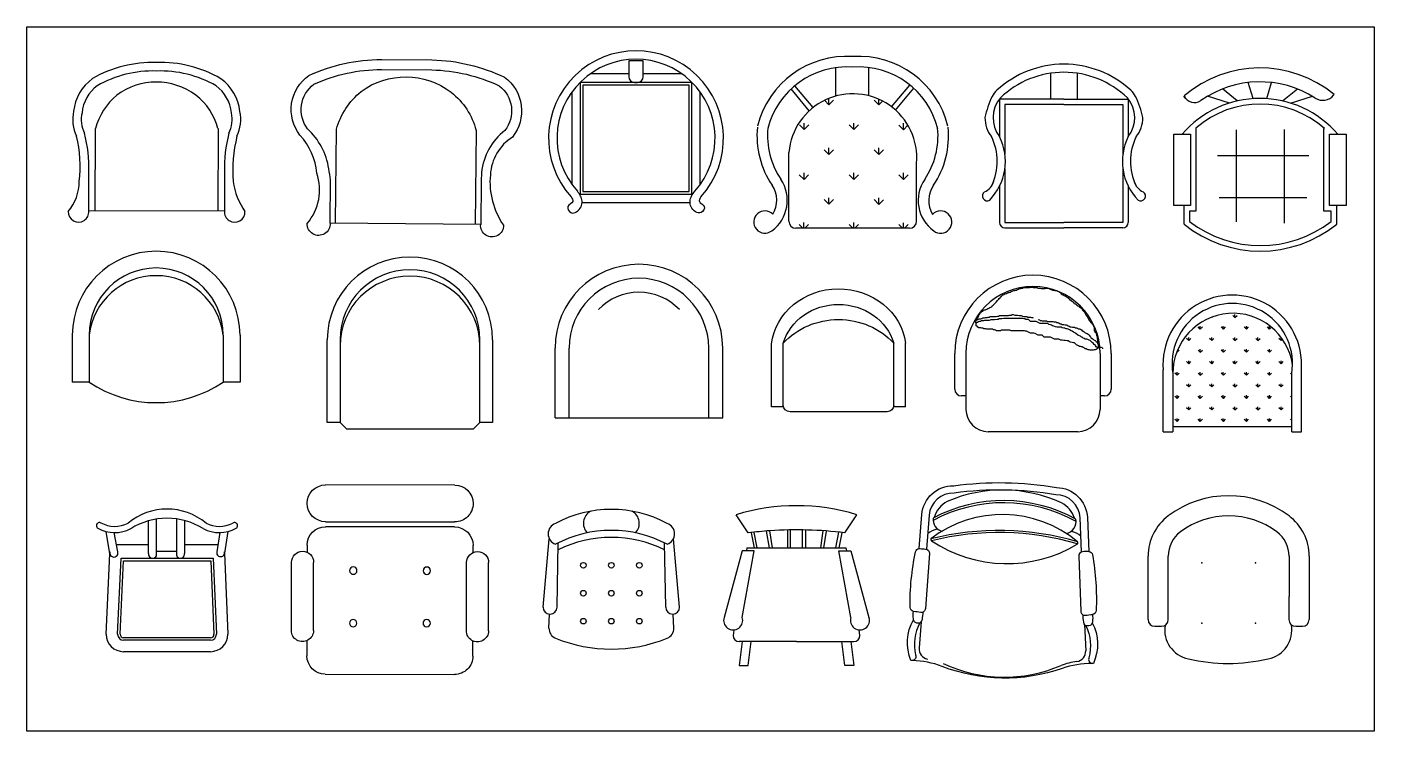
# Model space of a CAD drawing. Extents: x 5683.09 to 5687.91, y 13948.37 to 13950.89.
import ezdxf

# ---------------------------------------------------------------- set-up
doc = ezdxf.new("R2010")
doc.units = 0
doc.header["$MEASUREMENT"] = 0
doc.layers.get('0').update_dxf_attribs({"linetype": 'CONTINUOUS'})
doc.layers.get('Defpoints').update_dxf_attribs({"linetype": 'CONTINUOUS'})
doc.layers.add('www.dwgautocad.com', color=7, linetype='CONTINUOUS')
doc.styles.get("Standard").update_dxf_attribs({"font": 'verdana.ttf'})

# ---------------------------------------------------------------- blocks, each defined once
blk = doc.blocks.new('A$C6706195C')
for p, q in [((244, 553.3), (244, 460.8)), ((340, 553.3), (340, 460.8)), ((292, 460.8), (61.6, 460.8)), ((61.6, 460.8), (61.6, 326.4)), ((80.8, 441.6), (80.8, 264)), ((292, 441.6), (80.8, 441.6)), ((292, 460.8), (522.4, 460.8)), ((292, 441.6), (503.2, 441.6)), ((503.2, 441.6), (503.2, 264)), ((522.4, 460.8), (522.4, 326.4)), ((80.8, 211.2), (80.8, 19.2)), ((503.2, 211.2), (503.2, 19.2)), ((61.6, 148.8), (61.6, 19.2)), ((522.4, 148.8), (522.4, 19.2)), ((80.8, 19.2), (292, 19.2)), ((80.8, 0), (292, 0)), ((503.2, 19.2), (292, 19.2)), ((503.2, 0), (292, 0))]:
    blk.add_line(p, q)
for centre, radius, start, end in [((292, 230.4), 355.2, 90, 132.359), ((292, 230.4), 355.2, 47.641, 90), ((292, 230.4), 326.4, 90, 134.0881), ((292, 230.4), 326.4, 45.9119, 90), ((104.4, 436.1), 76.8, 132.359, 153.6301), ((479.6, 436.1), 76.8, 26.3699, 47.641), ((308.9, 334.7), 305.1, 153.6301, 168.7372), ((148, 393.6), 109.5, 139.3917, 217.875), ((436, 393.6), 109.5, 322.125, 40.6083), ((275.1, 334.7), 305.1, 11.2628, 26.3699), ((119.2, 393.6), 109.5, 179.6237, 217.875), ((464.8, 393.6), 109.5, 322.125, 0.3763), ((-116, 237.6), 198.6, 315.9197, 26.5651), ((-144.8, 237.6), 198.6, 334.2819, 26.5651), ((700, 237.6), 198.6, 153.4349, 224.0803), ((728.8, 237.6), 198.6, 153.4349, 205.7181), ((-15.5, 182.2), 58.4, 293.5177, 345.4593), ((599.5, 182.2), 58.4, 194.5407, 246.4823), ((17.4, 114.2), 17.4, 123.4405, 302.2218), ((17, 114.4), 17, 308.6177, 316.2007), ((567, 114.4), 17, 223.7993, 231.3823), ((566.6, 114.2), 17.4, 237.7782, 56.5595), ((80.8, 19.2), 19.2, 180, 270), ((503.2, 19.2), 19.2, 270, 0)]:
    blk.add_arc(centre, radius, start, end)
blk = doc.blocks.new('A$C35907F85')
at = {"linetype": 'Continuous'}
for p, q in [((81.6, 440), (41.6, 500)), ((401.6, 440), (441.6, 500)), ((161.6, 390), (153.5, 446.7)), ((211.6, 449), (211.6, 390)), ((221.6, 390), (221.6, 449)), ((261.6, 390), (261.6, 449.1)), ((271.6, 449), (271.6, 390)), ((91.6, 440), (101.6, 390)), ((111.6, 390), (101.2, 441.4)), ((151.6, 390), (142.3, 446)), ((321.6, 390), (329.7, 446.3)), ((331.6, 390), (341, 446.1)), ((371.6, 390), (381.6, 441.9)), ((391.6, 440), (381.6, 390)), ((61.6, 380), (1.6, 160)), ((101.6, 380), (61.6, 380)), ((61.6, 160), (101.6, 380)), ((76.9, 390), (75.4, 380.4)), ((77, 390), (406.4, 390)), ((381.6, 380), (421.6, 380)), ((421.6, 160), (381.6, 380)), ((407.8, 380.2), (406.3, 390)), ((421.6, 380), (481.6, 160)), ((34.3, 117.1), (31.6, 100)), ((451.6, 100), (448.8, 118.2)), ((61.6, 80), (51.6, 0)), ((241.6, 80), (51.6, 80)), ((81.6, 0), (91.6, 80)), ((241.6, 80), (431.6, 80)), ((401.6, 0), (391.6, 80)), ((421.6, 80), (431.6, 0)), ((51.6, 0), (81.6, 0)), ((431.6, 0), (401.6, 0))]:
    blk.add_line(p, q, dxfattribs=at)
for centre, radius, start, end in [((241.6, -151.7), 681.7, 72.9385, 107.0615), ((241.6, -835), 1285, 93.9221, 97.1527), ((241.6, -835), 1285, 82.8473, 93.9221), ((31.6, 150), 31.6, 161.5651, 18.435), ((451.6, 150), 31.6, 161.5651, 18.435), ((51.6, 100), 20, 180, 270), ((431.6, 100), 20, 270, 0)]:
    blk.add_arc(centre, radius, start, end, dxfattribs=at)
blk = doc.blocks.new('SEAT1')
for p, q in [((-231, 0), (231, 0)), ((-297, -66), (-297, -66)), ((297, -66), (297, -66)), ((231, -132), (-231, -132)), ((-231, -149.7), (231, -149.7)), ((-297, -241), (-297, -215.7)), ((297, -215.7), (297, -241)), ((-352.7, -521.4), (-352.7, -277.2)), ((-273.5, -521.4), (-273.5, -277.2)), ((273.5, -521.4), (273.5, -277.2)), ((352.7, -521.4), (352.7, -277.2)), ((-298.8, -561.1), (-298.8, -558.3)), ((-297, -611.7), (-297, -557.6)), ((297, -557.6), (297, -611.7)), ((-292.5, -587.4), (-292.5, -587.4)), ((292.5, -587.4), (292.5, -587.4)), ((231, -677.7), (-231, -677.7))]:
    blk.add_line(p, q)
for centre in [(-131.5, -306.6), (131.5, -306.6), (-131.5, -494.5), (131.5, -494.5)]:
    blk.add_circle(centre, 13.2)
for centre, radius, start, end in [((-231, -66), 66, 90, 180), ((231, -66), 66, 0, 90), ((-231, -66), 66, 180, 270), ((231, -66), 66, 270, 0), ((-231, -215.7), 66, 90, 180), ((231, -215.7), 66, 0, 90), ((-313.1, -277.2), 39.6, 0, 180), ((313.1, -277.2), 39.6, 0, 180), ((-313.1, -521.4), 39.6, 180, 0), ((313.1, -521.4), 39.6, 180, 0), ((-231, -611.7), 66, 180, 270), ((231, -611.7), 66, 270, 0)]:
    blk.add_arc(centre, radius, start, end)
blk = doc.blocks.new('A$C5E3A1E56')
at = {"linetype": 'ByBlock'}
blk.add_line((633.4, 192.2), (637.7, 98.3), dxfattribs=at)
for points in [[(18.1, 63.3, -0.09627), (12.5, 63.2, -0.231998), (21.3, 209, -0.057846), (20.9, 212.8, -0.067295), (21.6, 238.7, -0.357831), (9.3, 253.2, -0.055159), (29, 452.3, -0.311689), (41.7, 463.6), (51.3, 585.1, -0.395806), (165.2, 688.6, -0.075688), (533.2, 682.4, -0.395806), (643.6, 575.2), (649.2, 453.6, -0.319527), (661.9, 441.7, -0.055159), (675, 242.1, -0.365681), (661.8, 228, -0.067132), (661.6, 202.1, -0.057846), (661.1, 198.3, -0.231998), (665.1, 52.4, -0.09627), (659.4, 52.6, 0.080776), (553.3, 35, -0.179559), (123.6, 42.2, 0.080776)], [(85.6, 491.5, 0.289446), (607.5, 479.5, 0.341759), (608.6, 488.4, 0.350145), (83.9, 498.8, 0.334274)]]:
    blk.add_lwpolyline(points, format="xyb", close=True, dxfattribs=at)
for points in [[(623, 451.9), (617.4, 574, 0.401727), (531, 656.2, 0.076519), (166.6, 662.3, 0.401727), (77.5, 583), (67.8, 461.6)], [(597.1, 572.1, 0.201603), (550.9, 627.1, 0.212841), (142.1, 632.4, 0.207444), (95.8, 575.1)], [(41.7, 463.6, -0.051469), (44.8, 463.7, -0.004437), (64.8, 461.9, -0.408881), (78.3, 445.8), (64.2, 248.7, -0.429308), (47.3, 235)], [(649.2, 453.6, 0.044325), (646.6, 453.7, 0.004437), (626.5, 452.6, 0.408881), (612.5, 436.9), (620, 239.4, 0.429308), (636.4, 225.2)], [(44.1, 197.7, 0.180592), (29, 83.3, -0.468731), (18.1, 63.3, -0.231998)], [(54.6, 236.1, -0.051085), (51.9, 210.4, -0.179863), (45.7, 198.4, -0.204915), (28.9, 198.7, -0.20387), (21.3, 209, -0.067295)], [(21.3, 209, -0.000267), (21.4, 209.2, -0.232279)], [(47.3, 235, -0.005641), (22, 238.6, -0.006942), (21.6, 238.7, -0.055159)], [(48.8, 202), (41.3, 108.2, 0.382019), (71.6, 68.5)], [(636.4, 225.2, 0.005641), (661.8, 228, 0.365681)], [(637.9, 187.8, -0.180592), (649.2, 73, 0.468731), (659.4, 52.6, 0.231998)]]:
    blk.add_lwpolyline(points, format="xyb", dxfattribs=at)
blk.add_lwpolyline([(661.1, 198.3, -0.20387), (653.1, 188.3, -0.204915), (636.3, 188.5, -0.179863), (630.6, 200.8, -0.051085), (628.7, 226.5, -1.971869)], format="xyb")
for centre, radius, start, end in [((343.6, 94), 533.8, 60.8968, 118.206), ((343.6, 94.7), 540.6, 61.394, 117.8018), ((126, 449.7), 86.2, 102.5944, 128.5727), ((135.6, 568), 44.4, 173.6428, 255.125), ((558.8, 560.9), 44.4, 281.2436, 10.8821), ((326.9, -480.3), 1008.8, 73.7864, 103.9412), ((326.9, -480.6), 1001.6, 73.6757, 103.943), ((564.5, 442.4), 86.2, 49.517, 75.4953), ((600.3, 96.6), 37.5, 279.0057, 2.6369), ((346.4, 516.8), 513.1, 244.7563, 293.3333), ((660.4, -282.6), 346.4, 99.0057, 108.6429)]:
    blk.add_arc(centre, radius, start, end, dxfattribs=at)
blk = doc.blocks.new('A$C14EC108F')
for p, q in [((96.7, 45), (99.7, 340.2)), ((538.5, 335.6), (535.4, 40.4)), ((73.4, 45.2), (74.9, 184.5)), ((560.1, 179.4), (558.6, 40.1)), ((558.6, 40.1), (73.4, 45.2))]:
    blk.add_line(p, q)
for centre, radius, start, end in [((302.1, 146.6), 427.9, 87.5784, 119.5371), ((303.1, 143.3), 400.7, 87.6066, 119.1583), ((330.3, 141.1), 402.7, 59.6984, 91.4891), ((331.4, 144.5), 429.8, 59.3151, 91.4998), ((188.6, 382.8), 167.4, 125.603, 173.235), ((188.6, 382.8), 136.8, 126.1572, 173.9639), ((317, 269.4), 235, 52.4226, 126.3791), ((450.5, 380), 136.8, 4.8378, 52.6445), ((450.5, 380), 167.4, 5.5667, 53.1987), ((331.8, 272.2), 241.8, 129.5979, 163.6721), ((323.1, 280.8), 222.2, 14.2839, 51.8736), ((155, 371.4), 136.2, 166.8102, 205.1279), ((155, 371.4), 105.6, 165.8903, 206.6822), ((483.9, 368), 105.6, 332.1195, 12.9114), ((483.9, 368), 136.2, 333.6738, 11.9915), ((-384.4, 210.6), 428.6, 352.0358, 13.8971), ((-424.7, 203.8), 500, 357.7852, 13.9067), ((1060, 188.3), 500, 164.895, 181.0165), ((1112.4, 178.3), 522.7, 165.6815, 183.5987), ((-126.9, 153), 167, 319.4595, 359.4009), ((833.4, 176.7), 244.6, 187.3347, 214.5877), ((36.7, 42.6), 36.8, 177.0363, 4.084), ((595.2, 36.7), 36.8, 174.7177, 1.7654)]:
    blk.add_arc(centre, radius, start, end)
blk = doc.blocks.new('A$C006A1356')
blk.add_lwpolyline([(139, 49.4, -1.063474), (57.4, 48.5, 0.263984), (92, 228.3, 0.16326), (31.2, 364.5, -0.428242), (63.6, 577.9, -0.10714), (323.8, 635.2), (503.8, 633.6, -0.10714), (763, 571.7, -0.428242), (791.6, 357.6, 0.237282), (712.6, 222.8, 0.177013), (759.7, 42.2, -1.063474), (678.1, 44.6)], format="xyb", close=True)
for points in [[(139, 49.4), (140.4, 204.2, 0.019515), (134.7, 244, 0.167194), (58.6, 387.4, -0.416735), (81.6, 546.9, -0.105594), (323.7, 599.5), (503.3, 597.9, -0.105594), (744.4, 541, -0.416735), (764.6, 381.1, 0.203317), (681.2, 230.9), (679.5, 199.4), (678.1, 44.6)], [(158.6, 49.2), (161.6, 385.7, -0.149782), (250.2, 520.7, -0.334384), (572.3, 517.8, -0.165503), (661.6, 381.2), (658.5, 44.7)]]:
    blk.add_lwpolyline(points, format="xyb")
blk = doc.blocks.new('A$C207E65D2')
at = {"linetype": 'ByBlock'}
for p, q in [((338.5, 544.5), (287.2, 544.5)), ((287.2, 544.5), (287.2, 487.6)), ((338.5, 487.6), (338.5, 544.5)), ((287.2, 497.6), (148.2, 497.6)), ((477.5, 497.6), (338.5, 497.6)), ((512.8, 467.6), (112.8, 467.6)), ((112.8, 467.6), (112.8, 67.6)), ((502.8, 457.6), (122.8, 457.6)), ((122.8, 457.6), (122.8, 77.6)), ((307.2, 467.6), (318.5, 467.6)), ((502.8, 77.6), (502.8, 457.6)), ((512.8, 67.6), (512.8, 467.6)), ((82.8, 432.2), (82.8, 103)), ((542.8, 103), (542.8, 432.2)), ((112.8, 67.6), (512.8, 67.6)), ((122.8, 77.6), (502.8, 77.6)), ((119.7, 37.6), (506, 37.6))]:
    blk.add_line(p, q, dxfattribs=at)
for centre, radius, start, end in [((312.8, 267.6), 312.8, 317.9416, 222.0584), ((312.8, 267.6), 282.8, 317.9416, 222.0584), ((307.2, 487.6), 20, 180, 270), ((318.5, 487.6), 20, 270, 0)]:
    blk.add_arc(centre, radius, start, end, dxfattribs=at)
for points in [[(80.6, 58.1), (86.2, 41.2), (68.8, 23.8), (79.8, 1.7), (116.1, 22.2), (114, 60.8), (102.8, 78.1)], [(545.1, 58.1), (539.5, 41.2), (556.9, 23.8), (545.8, 1.7), (509.6, 22.2), (511.7, 60.8), (522.8, 78.1)]]:
    blk.add_spline(points, degree=3, dxfattribs=at)
blk = doc.blocks.new('A$C6F794BB8')
for p, q in [((186.4, 351.5), (186.4, 468.7)), ((214.9, 351.5), (214.9, 474.8)), ((286.1, 475), (286.1, 351.5)), ((314.5, 468.9), (314.5, 351.7)), ((47.8, 349.9), (34.8, 429.9)), ((76.3, 356.8), (63.2, 426.2)), ((441.5, 426.2), (430, 356.8)), ((469.9, 429.9), (458.5, 352.2)), ((34.8, 62.2), (47.8, 349.9)), ((71.1, 384.1), (186.4, 384.1)), ((214.9, 359.3), (286.1, 359.3)), ((314.5, 384.1), (434.5, 384.1)), ((458.5, 352.2), (469.9, 62.2)), ((75.6, 62.6), (88.7, 334.4)), ((84.5, 62.2), (97.1, 325.5)), ((88.7, 334.4), (417.6, 334.4)), ((97.1, 325.5), (409.1, 325.5)), ((409.1, 325.5), (420.2, 62.2)), ((417.6, 334.4), (429, 62.5)), ((407.7, 49.7), (96.9, 49.7)), ((407.7, 40.8), (96.9, 40.8)), ((407.7, 0), (96.9, 0))]:
    blk.add_line(p, q)
for centre, radius, start, end in [((252.3, 291.5), 218.8, 50.3459, 129.6541), ((11, 451.1), 11.1, 56.5726, 237.7215), ((65.3, 551), 124.8, 241.1173, 297.5141), ((65.3, 551), 102.6, 240.9211, 297.5141), ((252.4, 234.9), 242.7, 57.7982, 122.3311), ((439.4, 551), 124.8, 242.4859, 298.8827), ((439.4, 551), 102.6, 242.4859, 298.022), ((493.7, 451.1), 11.1, 302.2785, 123.4274), ((62.1, 353.3), 14.6, 166.2748, 13.7252), ((200.7, 348.6), 14.5, 168.6748, 11.3252), ((300.3, 348.6), 14.5, 168.8014, 12.2085), ((444.2, 354.5), 14.4, 170.8614, 9.1386), ((96.9, 62.2), 62.2, 180, 270), ((96.9, 62.2), 21.3, 180, 270), ((96.9, 62.2), 12.4, 180, 270), ((407.7, 62.2), 62.2, 270, 0), ((407.7, 62.2), 21.3, 270, 0)]:
    blk.add_arc(centre, radius, start, end)
at = {"ltscale": 50}
blk.add_arc((408.6, 61.3), 11.6, 265.7429, 4.2571, dxfattribs=at)
blk = doc.blocks.new('A$C18E95CFB')
at = {"linetype": 'ByBlock'}
for p, q in [((0, 22.7), (0, 318.5)), ((45.5, 318.5), (45.5, 22.7)), ((546, 22.7), (546, 318.5)), ((591.5, 318.5), (591.5, 22.7)), ((45.5, 22.7), (0, 22.7)), ((45.5, 22.7), (68.2, 0)), ((523.2, 0), (546, 22.7)), ((591.5, 22.7), (546, 22.7)), ((68.2, 0), (523.2, 0))]:
    blk.add_line(p, q, dxfattribs=at)
for centre, radius in [((295.7, 318.5), 295.8), ((295.7, 318.5), 250.2), ((295.7, 295.7), 250.2)]:
    blk.add_arc(centre, radius, 0, 180, dxfattribs=at)
blk = doc.blocks.new('*X9')
at = {"color": 0}
for p, q in [((3.2527, 7.6368), (3.2527, 7.6549)), ((3.3941, 7.6368), (3.3941, 7.6524)), ((3.2527, 7.6368), (3.2401, 7.6493)), ((3.2527, 7.6368), (3.2659, 7.65)), ((3.3941, 7.6368), (3.3809, 7.65)), ((3.3941, 7.6368), (3.4047, 7.6473)), ((3.182, 7.566), (3.1687, 7.5793)), ((3.182, 7.566), (3.182, 7.5848)), ((3.182, 7.566), (3.1952, 7.5793)), ((3.3234, 7.566), (3.3101, 7.5793)), ((3.3234, 7.566), (3.3234, 7.5848)), ((3.3234, 7.566), (3.3367, 7.5793)), ((3.4648, 7.566), (3.4516, 7.5793)), ((3.4648, 7.566), (3.4648, 7.5848)), ((3.4648, 7.566), (3.4772, 7.5784)), ((3.2527, 7.4953), (3.2394, 7.5086)), ((3.2527, 7.4953), (3.2527, 7.5141)), ((3.2527, 7.4953), (3.2659, 7.5086)), ((3.3941, 7.4953), (3.3809, 7.5086)), ((3.3941, 7.4953), (3.3941, 7.5141)), ((3.3941, 7.4953), (3.4074, 7.5086)), ((3.182, 7.4246), (3.1687, 7.4379)), ((3.182, 7.4246), (3.182, 7.4434)), ((3.182, 7.4246), (3.1952, 7.4379)), ((3.3234, 7.4246), (3.3101, 7.4379)), ((3.3234, 7.4246), (3.3234, 7.4434)), ((3.3234, 7.4246), (3.3367, 7.4379)), ((3.4648, 7.4246), (3.4516, 7.4379)), ((3.4648, 7.4246), (3.4648, 7.4434)), ((3.4648, 7.4246), (3.4781, 7.4379)), ((3.2527, 7.3539), (3.2394, 7.3672)), ((3.2527, 7.3539), (3.2527, 7.3727)), ((3.2527, 7.3539), (3.2659, 7.3672)), ((3.3941, 7.3539), (3.3809, 7.3672)), ((3.3941, 7.3539), (3.3941, 7.3727)), ((3.3941, 7.3539), (3.4074, 7.3672)), ((3.1792, 7.286), (3.1687, 7.2965)), ((3.182, 7.286), (3.182, 7.3019)), ((3.1847, 7.286), (3.1952, 7.2965)), ((3.3206, 7.286), (3.3101, 7.2965)), ((3.3234, 7.286), (3.3234, 7.3019)), ((3.3262, 7.286), (3.3367, 7.2965)), ((3.4621, 7.286), (3.4516, 7.2965)), ((3.4648, 7.286), (3.4648, 7.3019)), ((3.4676, 7.286), (3.4781, 7.2965))]:
    blk.add_line(p, q, dxfattribs=at)
blk = doc.blocks.new('A$C3C7A08B4')
for p, q in [((306.1, 501.4), (309.1, 605.4)), ((424.5, 499.1), (427.5, 600.7)), ((210.3, 451.7), (147.2, 531.5)), ((224.1, 462.8), (160.8, 542.8)), ((505.1, 457.1), (573, 533.4)), ((518.4, 445.4), (586, 521.5)), ((125.9, 58.6), (133.1, 304.9)), ((582.7, 45.3), (588.7, 252.6)), ((556.8, 20.9), (150.4, 32.7))]:
    blk.add_line(p, q)
for centre, radius, start, end in [((339.8, 314.3), 328.1, 84.4659, 164.5011), ((384, 313), 328.1, 12.1697, 92.2049), ((339.8, 314.3), 290.3, 83.9611, 164.5011), ((384, 313), 290.3, 12.1697, 92.7097), ((360.9, 278.7), 229.3, 353.4518, 173.4518), ((337.9, 358.6), 317.5, 172.7999, 212.2917), ((337.9, 358.6), 279.7, 172.7999, 212.2917), ((388.5, 357.1), 279.7, 324.3791, 3.8709), ((388.5, 357.1), 317.5, 324.3791, 3.8709), ((-11.2, 137), 133.7, 304.05, 32.7994), ((724, 115.6), 133.7, 143.8714, 232.6209), ((-11.2, 137), 95.9, 327.0183, 32.7994), ((724, 115.6), 95.9, 143.8714, 209.6526), ((39.8, 58.1), 39.8, 42.1923, 306.9043), ((151.1, 57.9), 25.2, 178.3354, 268.3354), ((668.6, 39.8), 39.8, 229.7665, 134.4785), ((557.5, 46.1), 25.2, 268.3354, 358.3354)]:
    blk.add_arc(centre, radius, start, end)
at = {"xscale": 1260, "yscale": 1260, "zscale": 1260, "rotation": 358.335409122117}
blk.add_blockref('*X9', (-4095.1, -9028.1), dxfattribs=at)
at = {"flags": 9}
for tag in ['XSIZE', 'YSIZE', 'ZSIZE']:
    blk.add_attdef(tag, (275.9, 293), '', height=0.5, rotation=90, dxfattribs=at)
blk = doc.blocks.new('A$C2ABB0641')
at = {"linetype": 'ByBlock'}
for p, q in [((173.9, 409.1), (172.8, 410.3)), ((173.9, 409.1), (176.4, 411.6)), ((173.9, 409.1), (173.9, 410.7)), ((256.6, 409.1), (248.8, 416.9)), ((256.6, 409.1), (256.6, 420.1)), ((256.6, 409.1), (264.3, 416.9)), ((91.3, 326.5), (91.3, 337.5)), ((132.6, 367.8), (124.9, 375.6)), ((132.6, 367.8), (132.6, 378.8)), ((132.6, 367.8), (140.4, 375.6)), ((173.9, 326.5), (173.9, 337.5)), ((215.3, 367.8), (207.5, 375.6)), ((215.2, 367.8), (215.2, 378.8)), ((215.3, 367.8), (223, 375.6)), ((256.6, 326.5), (256.6, 337.5)), ((297.9, 367.8), (290.1, 375.6)), ((297.9, 367.8), (297.9, 378.8)), ((297.9, 367.8), (305.6, 375.6)), ((339.2, 326.5), (339.2, 337.5)), ((380.5, 367.8), (372.7, 375.6)), ((380.5, 367.8), (380.5, 378.8)), ((380.5, 367.8), (387.5, 374.8)), ((421.8, 326.5), (421.8, 337.5)), ((50, 285.2), (57.8, 293)), ((50, 285.2), (50, 289.4)), ((91.3, 326.5), (83.6, 334.3)), ((91.3, 326.5), (99.1, 334.3)), ((132.6, 285.2), (124.9, 293)), ((132.6, 285.2), (132.6, 296.2)), ((132.6, 285.2), (140.4, 293)), ((173.9, 326.5), (166.2, 334.3)), ((173.9, 326.5), (181.7, 334.3)), ((215.3, 285.2), (207.5, 293)), ((215.2, 285.2), (215.2, 296.2)), ((215.3, 285.2), (223, 293)), ((256.6, 326.5), (248.8, 334.3)), ((256.6, 326.5), (264.3, 334.3)), ((297.9, 285.2), (290.1, 293)), ((297.9, 285.2), (297.9, 296.2)), ((297.9, 285.2), (305.6, 293)), ((339.2, 326.5), (331.4, 334.3)), ((339.2, 326.5), (346.9, 334.3)), ((380.5, 285.2), (372.7, 293)), ((380.5, 285.2), (380.5, 296.2)), ((380.5, 285.2), (388.2, 293)), ((421.8, 326.5), (414.1, 334.3)), ((421.8, 326.5), (426.9, 331.7)), ((50, 285.2), (48.8, 286.4)), ((91.3, 243.9), (83.6, 251.7)), ((91.3, 243.9), (91.3, 254.9)), ((91.3, 243.9), (99.1, 251.7)), ((173.9, 243.9), (166.2, 251.7)), ((173.9, 243.9), (173.9, 254.9)), ((173.9, 243.9), (181.7, 251.7)), ((256.6, 243.9), (248.8, 251.7)), ((256.6, 243.9), (256.6, 254.9)), ((256.6, 243.9), (264.3, 251.7)), ((339.2, 243.9), (331.4, 251.7)), ((339.2, 243.9), (339.2, 254.9)), ((339.2, 243.9), (346.9, 251.7)), ((421.8, 243.9), (414.1, 251.7)), ((421.8, 243.9), (421.8, 254.9)), ((421.8, 243.9), (429.5, 251.7)), ((50, 202.6), (42.3, 210.3)), ((50, 202.6), (50, 213.5)), ((50, 202.6), (57.8, 210.3)), ((132.6, 202.6), (124.9, 210.3)), ((132.6, 202.6), (132.6, 213.5)), ((132.6, 202.6), (140.4, 210.3)), ((215.3, 202.6), (207.5, 210.3)), ((215.2, 202.6), (215.2, 213.5)), ((215.3, 202.6), (223, 210.3)), ((297.9, 202.6), (290.1, 210.3)), ((297.9, 202.6), (297.9, 213.5)), ((297.9, 202.6), (305.6, 210.3)), ((380.5, 202.6), (372.7, 210.3)), ((380.5, 202.6), (380.5, 213.5)), ((380.5, 202.6), (388.2, 210.3)), ((460, 205.7), (455.4, 210.3)), ((91.3, 161.3), (83.6, 169)), ((91.3, 161.3), (91.3, 172.2)), ((91.3, 161.3), (99.1, 169)), ((173.9, 161.3), (166.2, 169)), ((173.9, 161.3), (173.9, 172.2)), ((173.9, 161.3), (181.7, 169)), ((256.6, 161.3), (248.8, 169)), ((256.6, 161.3), (256.6, 172.2)), ((256.6, 161.3), (264.3, 169)), ((339.2, 161.3), (331.4, 169)), ((339.2, 161.3), (339.2, 172.2)), ((339.2, 161.3), (346.9, 169)), ((421.8, 161.3), (414.1, 169)), ((421.8, 161.3), (421.8, 172.2)), ((421.8, 161.3), (429.5, 169)), ((50, 120), (42.3, 127.7)), ((50, 120), (50, 130.9)), ((50, 120), (57.8, 127.7)), ((132.6, 120), (124.9, 127.7)), ((132.6, 120), (132.6, 130.9)), ((132.6, 120), (140.4, 127.7)), ((215.3, 120), (207.5, 127.7)), ((215.2, 120), (215.2, 130.9)), ((215.3, 120), (223, 127.7)), ((297.9, 120), (290.1, 127.7)), ((297.9, 120), (297.9, 130.9)), ((297.9, 120), (305.6, 127.7)), ((380.5, 120), (372.7, 127.7)), ((380.5, 120), (380.5, 130.9)), ((380.5, 120), (388.2, 127.7)), ((460, 123.1), (455.4, 127.7)), ((50, 37.4), (50, 48.3)), ((91.3, 78.7), (83.6, 86.4)), ((91.3, 78.7), (91.3, 89.6)), ((91.3, 78.7), (99.1, 86.4)), ((132.6, 37.4), (132.6, 48.3)), ((173.9, 78.7), (166.2, 86.4)), ((173.9, 78.7), (173.9, 89.6)), ((173.9, 78.7), (181.7, 86.4)), ((215.2, 37.4), (215.2, 48.3)), ((256.6, 78.7), (248.8, 86.4)), ((256.6, 78.7), (256.6, 89.6)), ((256.6, 78.7), (264.3, 86.4)), ((297.9, 37.4), (297.9, 48.3)), ((339.2, 78.7), (331.4, 86.4)), ((339.2, 78.7), (339.2, 89.6)), ((339.2, 78.7), (346.9, 86.4)), ((380.5, 37.4), (380.5, 48.3)), ((421.8, 78.7), (414.1, 86.4)), ((421.8, 78.7), (421.8, 89.6)), ((421.8, 78.7), (429.5, 86.4)), ((50, 37.4), (42.3, 45.1)), ((50, 37.4), (57.8, 45.1)), ((132.6, 37.4), (124.9, 45.1)), ((132.6, 37.4), (140.4, 45.1)), ((215.3, 37.4), (207.5, 45.1)), ((215.3, 37.4), (223, 45.1)), ((297.9, 37.4), (290.1, 45.1)), ((297.9, 37.4), (305.6, 45.1)), ((380.5, 37.4), (372.7, 45.1)), ((380.5, 37.4), (388.2, 45.1)), ((460, 40.5), (455.4, 45.1))]:
    blk.add_line(p, q, dxfattribs=at)
for p, q in [((460, 258.8), (460, 272.5)), ((0, 0), (0, 222.6)), ((34.5, 208.9), (34.5, 0)), ((460, 0), (460, 208.9)), ((494.5, 0), (494.5, 222.6)), ((34.5, 18.8), (460, 18.8)), ((0, 0), (34.5, 0)), ((460, 0), (494.5, 0))]:
    blk.add_line(p, q)
for centre, radius, start, end in [((247.3, 241.5), 248, 355.6213, 184.3787), ((247.3, 243.9), 215.6, 350.6573, 189.3427), ((249.8, 209.2), 215.3, 8.413, 180.0801)]:
    blk.add_arc(centre, radius, start, end)
blk = doc.blocks.new('A$C6AD55BCE')
for p, q in [((227.2, 537), (174.1, 580)), ((283.8, 545.3), (266.8, 603)), ((332.8, 545.3), (349.8, 603)), ((389.4, 537), (442.5, 580)), ((43.4, 544.8), (35.6, 553.9)), ((199.3, 529.5), (120.6, 553.8)), ((417.3, 529.5), (496, 553.8)), ((572, 557.6), (573.9, 559.9)), ((79.4, 439.9), (79.4, 142.6)), ((395.8, 99.9), (395.8, 435.2)), ((537.2, 142.6), (537.2, 438)), ((537.2, 438), (539.3, 438)), ((0, 162.6), (0, 418)), ((0, 418), (59.4, 418)), ((59.4, 418), (59.4, 162.6)), ((223.9, 103.9), (223.9, 433.2)), ((557.2, 162.6), (557.2, 418)), ((557.2, 418), (616.6, 418)), ((616.6, 418), (616.6, 162.6)), ((155.9, 341.4), (483.7, 341.4)), ((59.4, 162.6), (0, 162.6)), ((36.7, 96.6), (36.7, 162.6)), ((161.9, 191.7), (475.7, 191.7)), ((616.6, 162.6), (557.2, 162.6)), ((583.5, 96.6), (583.5, 162.6)), ((79.4, 142.6), (56.7, 142.6)), ((56.7, 142.6), (56.7, 106.2)), ((563.5, 142.6), (537.2, 142.6)), ((563.5, 106.2), (563.5, 142.6))]:
    blk.add_line(p, q)
for centre, radius, start, end in [((308.3, 238.3), 417.1, 50.446, 130.5787), ((308.3, 238.3), 367.1, 57.331, 125.1915), ((308.3, 179), 367.1, 40.6254, 139.3746), ((73.7, 571), 40, 203.4239, 305.1915), ((533.4, 589.4), 50, 237.331, 320.446), ((308.3, 179), 347.1, 48.2666, 131.2663), ((310.1, 433.3), 433.7, 230.927, 309.073), ((310.1, 433.3), 413.7, 232.234, 307.766)]:
    blk.add_arc(centre, radius, start, end)
blk = doc.blocks.new('A$C4E2928C4')
at = {"linetype": 'Continuous'}
for p, q in [((0, 200.8), (0, 60.8)), ((500, 200.8), (500, 60.8)), ((50, 60.8), (0, 60.8)), ((500, 60.8), (450, 60.8))]:
    blk.add_line(p, q, dxfattribs=at)
for p, q in [((50, 200.8), (50, 60.8)), ((450, 200.8), (450, 60.8))]:
    blk.add_line(p, q)
for centre, radius, start, end in [((250, 200.8), 250, 0, 180), ((250, 354.8), 355.6, 235.7733, 304.2267)]:
    blk.add_arc(centre, radius, start, end, dxfattribs=at)
for centre, radius, start, end in [((250, 200.8), 200, 0, 180), ((250, 176.4), 201.5, 6.9435, 173.0565)]:
    blk.add_arc(centre, radius, start, end)
blk = doc.blocks.new('A$C5D4E47BE')
for p, q in [((202.6, 598.8), (204.7, 603.1)), ((204.7, 603.1), (209.3, 605.4)), ((209.3, 605.4), (211.3, 609.7)), ((211.3, 609.7), (215.6, 611.7)), ((215.6, 611.7), (220.2, 614)), ((220.2, 614), (224.6, 616.3)), ((224.6, 616.3), (231.2, 618.4)), ((231.2, 618.4), (235.5, 620.7)), ((235.5, 620.7), (239.9, 622.7)), ((239.9, 622.7), (244.2, 622.7)), ((244.2, 622.7), (248.5, 625)), ((248.5, 625), (253.1, 627.3)), ((253.1, 627.3), (257.5, 629.3)), ((257.5, 629.3), (264.1, 631.6)), ((264.1, 631.6), (268.4, 631.6)), ((268.4, 631.6), (272.7, 633.6)), ((272.7, 633.6), (277.1, 633.6)), ((277.1, 633.6), (281.4, 635.9)), ((281.4, 635.9), (286, 638.2)), ((286, 638.2), (290.3, 640.3)), ((290.3, 640.3), (294.7, 640.3)), ((294.7, 640.3), (299, 642.6)), ((299, 642.6), (303.3, 642.6)), ((303.3, 642.6), (307.7, 644.9)), ((307.7, 644.9), (334.2, 644.9)), ((334.2, 644.9), (338.5, 646.9)), ((338.5, 646.9), (347.2, 646.9)), ((347.2, 646.9), (351.5, 644.9)), ((351.5, 644.9), (369.1, 644.9)), ((369.1, 644.9), (373.4, 642.6)), ((373.4, 642.6), (382.4, 642.6)), ((382.4, 642.6), (386.7, 640.3)), ((386.7, 640.3), (404.3, 640.3)), ((404.3, 640.3), (408.6, 642.6)), ((408.6, 642.6), (417.3, 642.6)), ((417.3, 642.6), (421.6, 640.3)), ((421.6, 640.3), (426.2, 638.2)), ((426.2, 638.2), (430.5, 635.9)), ((430.5, 635.9), (434.9, 635.9)), ((434.9, 635.9), (439.2, 633.6)), ((439.2, 633.6), (443.5, 633.6)), ((443.5, 633.6), (448.1, 631.6)), ((448.1, 631.6), (456.8, 631.6)), ((456.8, 631.6), (461.1, 629.3)), ((461.1, 629.3), (465.4, 627.3)), ((465.4, 627.3), (469.8, 625)), ((469.8, 625), (474.4, 620.7)), ((474.4, 620.7), (476.4, 616.3)), ((476.4, 616.3), (480.7, 614)), ((480.7, 614), (485.4, 611.7)), ((485.4, 611.7), (489.7, 609.7)), ((489.7, 609.7), (494, 607.4)), ((494, 607.4), (498.3, 605.4)), ((498.3, 605.4), (502.7, 600.8)), ((125.9, 539.7), (128.2, 544)), ((128.2, 544), (132.5, 546)), ((132.5, 546), (136.9, 546)), ((136.9, 546), (143.5, 548.3)), ((143.5, 548.3), (147.8, 550.6)), ((147.8, 550.6), (152.2, 552.7)), ((152.2, 552.7), (156.5, 555)), ((156.5, 555), (161.1, 557)), ((161.1, 557), (165.4, 559.3)), ((165.4, 559.3), (167.5, 563.6)), ((167.5, 563.6), (172.1, 565.9)), ((172.1, 565.9), (185.1, 578.9)), ((185.1, 578.9), (191.7, 587.8)), ((191.7, 587.8), (196, 592.1)), ((196, 592.1), (198.3, 596.5)), ((198.3, 596.5), (202.6, 598.8)), ((502.7, 600.8), (507.3, 600.8)), ((507.3, 600.8), (509.3, 596.5)), ((509.3, 596.5), (513.6, 594.4)), ((513.6, 594.4), (513.6, 589.8)), ((513.6, 589.8), (518.2, 589.8)), ((518.2, 589.8), (520.3, 585.5)), ((520.3, 585.5), (524.6, 583.5)), ((524.6, 583.5), (529.2, 581.2)), ((529.2, 581.2), (531.2, 576.9)), ((531.2, 576.9), (535.5, 576.9)), ((535.5, 576.9), (537.9, 572.5)), ((537.9, 572.5), (542.2, 570.2)), ((542.2, 570.2), (546.5, 565.9)), ((546.5, 565.9), (551.1, 563.6)), ((551.1, 563.6), (555.5, 561.6)), ((555.5, 561.6), (557.5, 557)), ((557.5, 557), (561.8, 557)), ((561.8, 557), (564.1, 552.7)), ((564.1, 552.7), (568.4, 550.6)), ((568.4, 550.6), (570.7, 546)), ((570.7, 546), (572.8, 541.7)), ((93, 491.3), (95.3, 495.6)), ((95.3, 486.9), (93, 491.3)), ((95.3, 500.2), (99.7, 500.2)), ((95.3, 495.6), (97.4, 500.2)), ((97.4, 486.9), (95.3, 486.9)), ((95.3, 473.7), (95.3, 486.9)), ((97.4, 500.2), (99.7, 504.5)), ((102, 489.3), (97.4, 486.9)), ((99.7, 504.5), (104, 511.2)), ((99.7, 500.2), (104, 502.2)), ((106.3, 491.3), (102, 489.3)), ((104, 511.2), (106.3, 515.5)), ((104, 502.2), (108.3, 504.5)), ((106.3, 515.5), (108.3, 519.8)), ((110.6, 493.6), (106.3, 491.3)), ((108.3, 524.1), (112.6, 526.4)), ((108.3, 519.8), (108.3, 524.1)), ((108.3, 504.5), (117.3, 504.5)), ((115, 493.6), (110.6, 493.6)), ((112.6, 530.8), (117.3, 533.1)), ((112.6, 526.4), (112.6, 530.8)), ((119.3, 495.6), (115, 493.6)), ((117.3, 533.1), (121.6, 537.4)), ((117.3, 504.5), (121.6, 506.5)), ((128.2, 495.6), (119.3, 495.6)), ((121.6, 537.4), (125.9, 539.7)), ((121.6, 506.5), (125.9, 508.8)), ((125.9, 508.8), (132.5, 508.8)), ((132.5, 497.9), (128.2, 495.6)), ((132.5, 508.8), (136.9, 511.2)), ((154.5, 497.9), (132.5, 497.9)), ((136.9, 511.2), (145.5, 511.2)), ((145.5, 511.2), (150.1, 513.2)), ((150.1, 513.2), (154.5, 513.2)), ((154.5, 513.2), (158.8, 515.5)), ((161.1, 500.2), (154.5, 497.9)), ((158.8, 515.5), (185.1, 515.5)), ((178.4, 500.2), (161.1, 500.2)), ((189.4, 502.2), (178.4, 500.2)), ((185.1, 515.5), (191.7, 517.5)), ((194, 502.2), (189.4, 502.2)), ((191.7, 517.5), (196, 517.5)), ((198.3, 504.5), (194, 502.2)), ((196, 517.5), (200.3, 519.8)), ((211.3, 504.5), (198.3, 504.5)), ((200.3, 519.8), (239.9, 519.8)), ((220.2, 506.5), (211.3, 504.5)), ((305.6, 506.5), (220.2, 506.5)), ((239.9, 519.8), (244.2, 522.1)), ((244.2, 522.1), (253.1, 522.1)), ((253.1, 522.1), (257.5, 524.1)), ((257.5, 524.1), (261.8, 524.1)), ((261.8, 524.1), (268.4, 522.1)), ((268.4, 522.1), (281.4, 522.1)), ((281.4, 522.1), (288, 519.8)), ((288, 519.8), (296.7, 519.8)), ((296.7, 519.8), (303.3, 517.5)), ((303.3, 517.5), (310, 515.5)), ((310, 504.5), (305.6, 506.5)), ((310, 515.5), (323.2, 515.5)), ((314.3, 504.5), (310, 504.5)), ((318.6, 502.2), (314.3, 504.5)), ((329.6, 502.2), (318.6, 502.2)), ((323.2, 515.5), (327.6, 513.2)), ((327.6, 513.2), (338.5, 513.2)), ((338.5, 493.6), (329.6, 502.2)), ((338.5, 513.2), (342.8, 511.2)), ((364.8, 493.6), (338.5, 493.6)), ((342.8, 511.2), (347.2, 511.2)), ((347.2, 511.2), (351.5, 508.8)), ((382.4, 484.6), (364.8, 493.6)), ((373.4, 502.2), (379.8, 500.2)), ((379.8, 500.2), (382.4, 497.9)), ((382.4, 497.9), (386.7, 497.9)), ((412.9, 484.6), (382.4, 484.6)), ((386.7, 497.9), (391, 495.6)), ((391, 495.6), (410.6, 495.6)), ((410.6, 495.6), (415.3, 493.6)), ((417.3, 482.6), (412.9, 484.6)), ((415.3, 493.6), (439.2, 493.6)), ((421.6, 480.3), (417.3, 482.6)), ((439.2, 493.6), (443.5, 491.3)), ((443.5, 491.3), (452.5, 491.3)), ((452.5, 491.3), (456.8, 489.3)), ((456.8, 489.3), (461.1, 489.3)), ((461.1, 489.3), (465.4, 486.9)), ((465.4, 486.9), (472.1, 482.6)), ((472.1, 482.6), (476.4, 482.6)), ((476.4, 482.6), (480.7, 480.3)), ((572.8, 541.7), (577.4, 537.4)), ((577.4, 537.4), (581.7, 533.1)), ((581.7, 533.1), (583.7, 528.7)), ((583.7, 528.7), (586, 524.1)), ((586, 524.1), (588.3, 519.8)), ((588.3, 519.8), (592.7, 515.5)), ((592.7, 515.5), (594.7, 511.2)), ((594.7, 511.2), (597, 506.5)), ((597, 506.5), (599.3, 502.2)), ((599.3, 502.2), (601.3, 497.9)), ((601.3, 497.9), (605.6, 493.6)), ((605.6, 493.6), (608, 489.3)), ((608, 489.3), (612.3, 486.9)), ((612.3, 486.9), (614.6, 482.6)), ((614.6, 482.6), (618.9, 480.3)), ((99.7, 471.7), (95.3, 473.7)), ((104, 467.3), (99.7, 471.7)), ((108.3, 465), (104, 467.3)), ((117.3, 465), (108.3, 465)), ((121.6, 462.7), (117.3, 465)), ((125.9, 462.7), (121.6, 462.7)), ((130.2, 460.7), (125.9, 462.7)), ((139.2, 460.7), (130.2, 460.7)), ((143.5, 458.4), (139.2, 460.7)), ((169.8, 458.4), (143.5, 458.4)), ((174.1, 456.4), (169.8, 458.4)), ((178.4, 456.4), (174.1, 456.4)), ((183, 454.1), (178.4, 456.4)), ((187.4, 451.8), (183, 454.1)), ((204.7, 451.8), (187.4, 451.8)), ((209.3, 454.1), (204.7, 451.8)), ((246.5, 454.1), (209.3, 454.1)), ((253.1, 451.8), (246.5, 454.1)), ((312.3, 451.8), (253.1, 451.8)), ((316.6, 449.8), (312.3, 451.8)), ((320.9, 449.8), (316.6, 449.8)), ((338.5, 440.8), (320.9, 449.8)), ((353.1, 440.8), (338.5, 440.8)), ((373.4, 432.2), (356.1, 440.8)), ((391, 432.2), (373.4, 432.2)), ((399.7, 423.5), (391, 432.2)), ((428.2, 423.5), (399.7, 423.5)), ((428.2, 478.3), (421.6, 480.3)), ((432.6, 476), (428.2, 478.3)), ((445.8, 414.6), (428.2, 423.5)), ((437.2, 473.7), (432.6, 476)), ((443.5, 471.7), (437.2, 473.7)), ((450.2, 469.4), (443.5, 471.7)), ((456.8, 467.3), (450.2, 469.4)), ((476.4, 467.3), (456.8, 467.3)), ((480.7, 465), (476.4, 467.3)), ((480.7, 480.3), (487.4, 480.3)), ((487.4, 462.7), (480.7, 465)), ((487.4, 480.3), (494, 478.3)), ((491.7, 462.7), (487.4, 462.7)), ((498.3, 460.7), (491.7, 462.7)), ((494, 478.3), (498.3, 478.3)), ((498.3, 478.3), (502.7, 476)), ((502.7, 460.7), (498.3, 460.7)), ((502.7, 476), (507.3, 473.7)), ((507.3, 458.4), (502.7, 460.7)), ((507.3, 473.7), (511.6, 471.7)), ((513.6, 456.4), (507.3, 458.4)), ((511.6, 471.7), (515.9, 469.4)), ((520.3, 451.8), (513.6, 456.4)), ((515.9, 469.4), (520.3, 469.4)), ((520.3, 469.4), (526.9, 467.3)), ((524.6, 449.8), (520.3, 451.8)), ((531.2, 445.4), (524.6, 449.8)), ((526.9, 467.3), (535.5, 467.3)), ((540.2, 440.8), (531.2, 445.4)), ((535.5, 467.3), (540.2, 465)), ((540.2, 465), (544.5, 465)), ((551.1, 432.2), (540.2, 440.8)), ((544.5, 465), (548.8, 462.7)), ((548.8, 462.7), (553.1, 460.7)), ((561.8, 427.9), (551.1, 432.2)), ((553.1, 460.7), (557.5, 460.7)), ((557.5, 460.7), (561.8, 458.4)), ((561.8, 458.4), (566.4, 456.4)), ((566.4, 423.5), (561.8, 427.9)), ((566.4, 456.4), (570.7, 451.8)), ((570.7, 423.5), (566.4, 423.5)), ((570.7, 451.8), (575.1, 449.8)), ((575.1, 418.9), (570.7, 423.5)), ((575.1, 449.8), (579.4, 447.5)), ((579.4, 447.5), (583.7, 443.1)), ((583.7, 443.1), (588.3, 440.8)), ((588.3, 440.8), (592.7, 438.8)), ((592.7, 438.8), (597, 436.5)), ((597, 436.5), (601.3, 432.2)), ((601.3, 432.2), (603.6, 427.9)), ((603.6, 427.9), (608, 423.5)), ((608, 423.5), (610.3, 418.9)), ((618.9, 480.3), (618.9, 476)), ((618.9, 476), (621.2, 471.7)), ((621.2, 471.7), (623.2, 467.3)), ((623.2, 467.3), (623.2, 454.1)), ((623.2, 454.1), (625.6, 449.8)), ((625.6, 449.8), (627.6, 445.4)), ((627.6, 445.4), (632.2, 443.1)), ((632.2, 443.1), (632.2, 438.8)), ((632.2, 438.8), (634.2, 434.5)), ((634.2, 434.5), (634.2, 429.9)), ((634.2, 429.9), (636.5, 425.6)), ((636.5, 425.6), (636.5, 416.9)), ((465.4, 414.6), (445.8, 414.6)), ((474.4, 410.3), (465.4, 414.6)), ((480.7, 410.3), (474.4, 410.3)), ((487.4, 408), (480.7, 410.3)), ((494, 408), (487.4, 408)), ((502.7, 406), (494, 408)), ((507.3, 406), (502.7, 406)), ((515.9, 401.4), (507.3, 406)), ((524.6, 399.3), (515.9, 401.4)), ((531.2, 397), (524.6, 399.3)), ((535.5, 397), (531.2, 397)), ((544.5, 388.4), (535.5, 397)), ((553.1, 384.1), (544.5, 388.4)), ((557.5, 381.8), (553.1, 384.1)), ((561.8, 381.8), (557.5, 381.8)), ((566.4, 379.5), (561.8, 381.8)), ((570.7, 379.5), (566.4, 379.5)), ((575.1, 377.4), (570.7, 379.5)), ((579.4, 416.9), (575.1, 418.9)), ((579.4, 375.1), (575.1, 377.4)), ((583.7, 414.6), (579.4, 416.9)), ((583.7, 370.8), (579.4, 375.1)), ((590.4, 414.6), (583.7, 414.6)), ((588.3, 370.8), (583.7, 370.8)), ((592.7, 368.5), (588.3, 370.8)), ((594.7, 412.3), (590.4, 414.6)), ((597, 366.5), (592.7, 368.5)), ((601.3, 410.3), (594.7, 412.3)), ((601.3, 366.5), (597, 366.5)), ((605.6, 408), (601.3, 410.3)), ((605.6, 364.2), (601.3, 366.5)), ((610.3, 403.7), (605.6, 408)), ((618.9, 364.2), (605.6, 364.2)), ((610.3, 418.9), (614.6, 416.9)), ((614.6, 399.3), (610.3, 403.7)), ((614.6, 416.9), (618.9, 414.6)), ((621.2, 395), (614.6, 399.3)), ((618.9, 414.6), (623.2, 410.3)), ((623.2, 366.5), (618.9, 364.2)), ((623.2, 390.4), (621.2, 395)), ((623.2, 410.3), (627.6, 408)), ((627.6, 388.4), (623.2, 390.4)), ((627.6, 366.5), (623.2, 366.5)), ((627.6, 408), (632.2, 403.7)), ((629.9, 384.1), (627.6, 388.4)), ((632.2, 368.5), (627.6, 366.5)), ((632.2, 379.5), (629.9, 384.1)), ((632.2, 403.7), (636.5, 401.4)), ((636.5, 377.4), (632.2, 379.5)), ((640.8, 373.1), (632.2, 368.5)), ((636.5, 416.9), (638.5, 412.3)), ((636.5, 401.4), (640.8, 399.3)), ((640.8, 373.1), (636.5, 377.4)), ((638.5, 412.3), (638.5, 395)), ((638.5, 395), (640.8, 390.4)), ((640.8, 399.3), (640.8, 397)), ((640.8, 390.4), (640.8, 377.4)), ((640.8, 377.4), (643.1, 373.1)), ((660.8, 377.4), (640.8, 373.1)), ((643.1, 381.8), (660.8, 377.4)), ((660.8, 373.1), (660.8, 370.8)), ((0, 190), (0, 350)), ((50, 350), (50, 100)), ((650, 350), (650, 100)), ((700, 350), (700, 190)), ((50, 160), (30, 160)), ((670, 160), (650, 160)), ((550, 0), (150, 0))]:
    blk.add_line(p, q)
for centre, radius, start, end in [((350, 350), 350, 0, 180), ((350, 350), 300, 0.00002, 179.99998), ((30, 190), 30, 180, 270), ((670, 190), 30, 270, 0), ((150, 100), 100, 180, 270), ((550, 100), 100, 270, 0)]:
    blk.add_arc(centre, radius, start, end)
blk = doc.blocks.new('A$C5AC131BD')
for p, q in [((0, 0), (0, 250)), ((50, 0), (50, 250)), ((550, 0), (550, 250)), ((600, 0), (600, 250)), ((0, 0), (600, 0))]:
    blk.add_line(p, q)
for radius, start, end in [(300, 0, 180), (250, 0, 180), (200, 43.5505, 136.4495)]:
    blk.add_arc((300, 250), radius, start, end)
blk = doc.blocks.new('DCH1B', base_point=(337, 633))
for p, q in [((325.06, 643), (325.06, 649.01)), ((328.06, 643), (328.06, 649.01)), ((346.06, 649.01), (346.06, 643)), ((349.06, 649.01), (349.06, 643))]:
    blk.add_line(p, q)
for centre, radius, start, end in [((337.06, 643.01), 15, 53.1301, 126.8699), ((332.56, 649.01), 7.5, 126.8699, 180), ((337.06, 643.01), 12, 53.1301, 126.8699), ((341.56, 649.01), 7.5, 0, 53.1301), ((332.56, 649.01), 4.5, 126.8699, 180), ((341.56, 649.01), 4.5, 0, 53.1301)]:
    blk.add_arc(centre, radius, start, end)
for p in [(333.06, 648.01), (341.06, 648.01)]:
    blk.add_point(p)
blk = doc.blocks.new('stoel01')
for points in [[(-360, -554.4), (-360, -450.4)], [(-270, -554.4), (-270, -450.4)], [(270, -450.4), (270, -554.4)], [(360, -450.4), (360, -554.4)], [(-330, -584.4), (-300, -584.4)], [(300, -584.4), (330, -584.4)]]:
    blk.add_lwpolyline(points)
for centre, radius, start, end in [((-330, -554.4), 30, 180, 270), ((-300, -554.4), 30, 270, 0), ((-154, -600.3), 132, 171.19771, 258.61952), ((150.7, -600.3), 132, 281.38048, 10.00364), ((300, -554.4), 30, 180, 270), ((330, -554.4), 30, 270, 0), ((-1.7, 26.1), 776.6, 256.72135, 283.27865)]:
    blk.add_arc(centre, radius, start, end)
for p in [(-120, -570), (120, -570)]:
    blk.add_point(p)
at = {"xscale": 30, "yscale": 30, "zscale": 30}
blk.add_blockref('DCH1B', (-1.7, -750.4), dxfattribs=at)
blk = doc.blocks.new('stoel13')
for p, q in [((-66.4, 17.1), (-66.4, 243.2)), ((-24, 22), (-24, 245.6)), ((371.3, 22), (371.3, 245.6)), ((413.6, 17.1), (413.6, 245.6)), ((-23.6, 17.1), (-66.4, 17.1)), ((347.3, 0), (0, 0)), ((413.6, 17.1), (371.3, 17.1))]:
    blk.add_line(p, q)
at = {"extrusion": (0, 0, -1)}
for centre, major_axis, start_param, end_param in [((173.8, 218.5), (-241.7, 0), 0.112104, 3.018556), ((173.6, 196.3), (204.8, 0), 3.407738, 6.01704), ((173.6, 93.2), (258.3, 0), 3.841044, 5.583734), ((0, 22), (-24, 0), 4.712389, 6.283185), ((347.3, 22), (-24, 0), 3.141593, 4.712389)]:
    blk.add_ellipse(centre, major_axis=major_axis, ratio=0.916667, start_param=start_param, end_param=end_param, dxfattribs=at)
blk = doc.blocks.new('stoel18')
for points in [[(-244.4, -350), (-222.1, -104.9)], [(-194.4, -350), (-189.9, -119.8)], [(194.4, -350), (189.9, -119.8)], [(244.4, -350), (222.1, -104.9)], [(-223.6, -425), (-220.8, -375)], [(223.6, -425), (220.8, -375)]]:
    blk.add_lwpolyline(points)
for centre in [(-100, -200), (0, -200), (100, -200), (-100, -300), (0, -300), (100, -300), (-100, -400), (0, -400), (100, -400)]:
    blk.add_circle(centre, 10)
for centre, radius, start, end in [((0, -425), 425, 61.9275, 118.0725), ((-50, -50), 50, 119.9048, 222.7511), ((50, -50), 50, 317.249, 60.0951), ((-186.1, -87.5), 40, 110.3642, 249.6358), ((0, -500), 425, 61.9275, 118.0725), ((186.1, -87.5), 40, 290.3642, 69.6357), ((0, -525), 425, 63.388, 116.612), ((-219.4, -350), 25, 180, 0), ((219.4, -350), 25, 180, 0), ((-183.6, -424.4), 40, 180.8238, 245.8191), ((183.6, -424.4), 40, 294.1808, 359.1761), ((0, 31.2), 531.2, 247.8847, 292.1153)]:
    blk.add_arc(centre, radius, start, end)

msp = doc.modelspace()

# ---------------------------------------------------------------- linework, layer by layer
at = {"layer": 'Defpoints'}
msp.add_lwpolyline([(5683.0869, 13950.8902), (5687.9069, 13950.8902), (5687.9069, 13948.3702), (5683.0869, 13948.3702)], close=True, dxfattribs=at)

# ---------------------------------------------------------------- block references
at = {"layer": 'www.dwgautocad.com'}
for name, p, xscale, yscale, zscale in [('A$C207E65D2', (5684.9534, 13950.2242), 0.0009999999999996119, 0.0009999999999996119, 0.0009999999999996119), ('A$C006A1356', (5684.0323, 13950.1385), 0.0009999999999996119, 0.0009999999999996119, 0.0009999999999996119), ('A$C6AD55BCE', (5687.1902, 13950.0882), 0.0009999999999996119, 0.0009999999999996119, 0.0009999999999996119), ('A$C6706195C', (5686.505, 13950.1712), 0.0009999999999996119, 0.0009999999999996119, 0.0009999999999996119), ('A$C4E2928C4', (5683.2492, 13949.5465), 0.001199999999999534, 0.001199999999999534, 0.001199999999999534), ('A$C18E95CFB', (5684.1616, 13949.4523), 0.0009999999999996119, 0.0009999999999996119, 0.0009999999999996119), ('A$C5AC131BD', (5684.9765, 13949.4907), 0.0009999999999996119, 0.0009999999999996119, 0.0009999999999996119), ('A$C5D4E47BE', (5686.4065, 13949.4415), 0.0007999999999996895, 0.0007999999999996895, 0.0007999999999996895), ('stoel13', (5685.8171, 13949.513), 0.0009999999999996119, 0.0009999999999996119, 0.0009999999999996119), ('A$C2ABB0641', (5687.1523, 13949.4409), 0.0009999999999996119, 0.0009999999999996119, 0.0009999999999996119), ('A$C5E3A1E56', (5686.2375, 13948.5596), 0.0009999999999996119, 0.0009999999999996119, 0.0009999999999996119), ('stoel01', (5687.3865, 13949.2126), 0.0007999999999996895, 0.0007999999999996895, 0.0007999999999996895), ('A$C6F794BB8', (5683.3358, 13948.6543), 0.0009999999999996119, 0.0009999999999996119, 0.0009999999999996119), ('stoel18', (5685.1779, 13949.1635), 0.0009999999999996119, 0.0009999999999996119, 0.0009999999999996119), ('A$C35907F85', (5685.5796, 13948.6043), 0.001079999999999581, 0.001079999999999581, 0.001079999999999581)]:
    msp.add_blockref(name, p, dxfattribs=dict(at, xscale=xscale, yscale=yscale, zscale=zscale))
at = {"layer": 'www.dwgautocad.com', "yscale": 0.0009999999999996119, "zscale": 0.0009999999999996119}
for name, p, xscale, rotation in [('A$C3C7A08B4', (5685.6889, 13950.1328), 0.0009999999999996119, 1.638156206939175), ('A$C14EC108F', (5683.2353, 13950.1856), 0.0009999999999996119, 0.5563854140050828), ('SEAT1', (5684.3864, 13949.2509), -0.000999999999999614, 359.9245015191231)]:
    msp.add_blockref(name, p, dxfattribs=dict(at, xscale=xscale, rotation=rotation))

doc.saveas('drawing.dxf')
